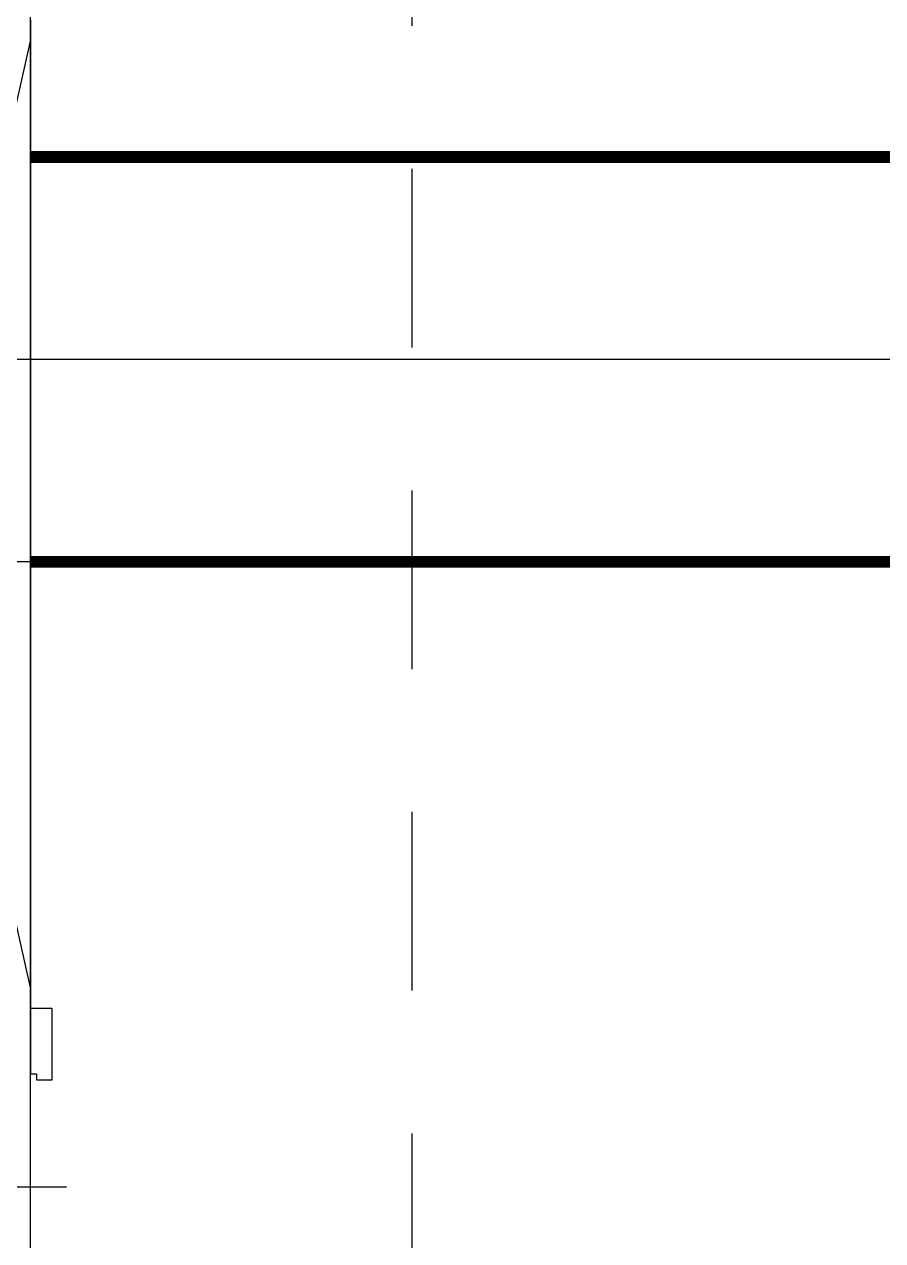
# Model space of a CAD drawing. Header units: millimetres. Extents: x 6886222 to 6919728, y 230959 to 276095.
# Drawn here: x 6895998 to 6896718, y 248949 to 249971 of the extents above; entities that cross this region are included whole.
import ezdxf
from ezdxf.xclip import XClip

# ---------------------------------------------------------------- set-up
doc = ezdxf.new("R2010")
doc.units = ezdxf.units.MM
doc.header["$LTSCALE"] = 100
doc.header["$XCLIPFRAME"] = 2
for name, pattern in [('ST-DASH', [2.7, 1.5, -1.2]), ('U-84C-EX$0$CEN', [62, 60, -1, 0, -1]), ('U-84C-EX$0$HID', [2.3, 1.5, -0.8])]:
    doc.linetypes.add(name, pattern=pattern)
for name, color, linetype in [('BP', 7, 'Continuous'), ('U-84C-EX$0$C-DOOR', 1, 'Continuous'), ('U-84C-EX$0$CEN', 1, 'U-84C-EX$0$CEN'), ('U-84C-EX$0$DOR', 4, 'Continuous'), ('U-84C-EX$0$확장전', 4, 'U-84C-EX$0$HID'), ('결로방지', 4, 'ST-DASH')]:
    doc.layers.add(name, color=color, linetype=linetype)
doc.layers.add('U-84C-EX$0$MC', color=152, linetype='Continuous', plot=False)

# ---------------------------------------------------------------- blocks, each defined once
blk = doc.blocks.new('U-84C-EX$0$A$Cc7b664ce')
at = {"layer": 'U-84C-EX$0$C-DOOR'}
blk.add_lwpolyline([(180, 855.5), (180, 45), (0, 847.3), (0, 52.7)], close=True, dxfattribs=at)
at = {"layer": 'U-84C-EX$0$DOR'}
blk.add_line((0, 865), (0, 35), dxfattribs=at)
blk.add_lwpolyline([(-18, -25), (-18, 35), (0, 35), (0, -20), (-5, -20), (-5, -25)], close=True, dxfattribs=at)
blk.add_lwpolyline([(0.5, 0), (0, 0), (0, 0.5)], dxfattribs=at)
blk = doc.blocks.new('U-84C-EX')
at = {"layer": 'U-84C-EX$0$CEN'}
for p, q in [((6530, 1120), (10535, 1120)), ((10135, 425), (13225, 425))]:
    blk.add_line(p, q, dxfattribs=at)
at = {"layer": 'U-84C-EX$0$MC'}
for p, q in [((10165, 225), (10165, 3020)), ((6530, 950), (10535, 950))]:
    blk.add_line(p, q, dxfattribs=at)
at = {"layer": 'U-84C-EX$0$확장전', "const_width": 10}
for points in [[(10165, 1290), (6500, 1290), (6500, 920), (4485, 920)], [(10165, 950), (6855, 950)]]:
    blk.add_lwpolyline(points, dxfattribs=at)
at = {"layer": 'U-84C-EX$0$DOR'}
blk.add_blockref('U-84C-EX$0$A$Cc7b664ce', (10165, 540), dxfattribs=at)

msp = doc.modelspace()

# ---------------------------------------------------------------- block references
at = {"layer": 'BP'}
ref = msp.add_blockref('U-84C-EX', (6906168.1, 248569.4), dxfattribs=dict(at, xscale=-1))
XClip(ref).set_block_clipping_path([(17025.0000000028, -7770.1978698203), (17025.0000000028, 3020.0000000003), (4145.7978996271, 3020.0000000003), (4145.7978996281, 325.0000000014), (599.9999999972, 325.0000000014), (599.9999999972, -7770.1978698203)])

# ---------------------------------------------------------------- next in the draw order: linework, layer by layer
at = {"layer": '결로방지'}
msp.add_lwpolyline([(6906188, 248064.4), (6901368.1, 248064.4), (6901368.1, 249959.4), (6899033.1, 249959.4), (6899033.1, 250389.4), (6896323.1, 250389.4), (6896323.1, 248554.4), (6895143.1, 248554.4)], dxfattribs=at)

doc.saveas('drawing.dxf')
